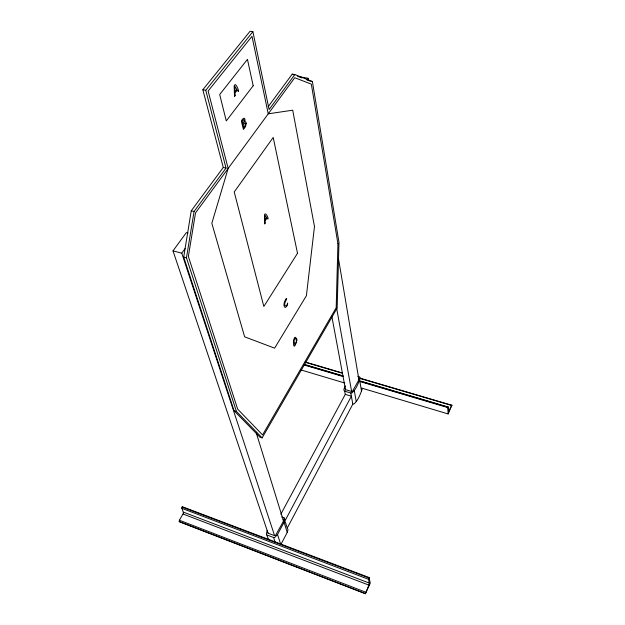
<?xml version="1.0" encoding="UTF-8"?>
<svg xmlns="http://www.w3.org/2000/svg" width="625" height="625" viewBox="0 0 625 625"><rect width="100%" height="100%" fill="white"/><g stroke="black" fill="none" stroke-linecap="round" stroke-linejoin="round"><path stroke-width="0.94" d="M365.398 593.75L369.289 583.984L368.594 579.336L369.109 577.539L182.266 506.672L181.766 507.742L183.516 513.008L179.391 520.242L179.25 521.734L365.398 593.75L370.258 583.188L369.109 577.539M183.695 257.086L191.258 210.812L223.273 167.477L202.844 89.75L250.062 31.25L252.891 31.68L269.109 109.539L294.844 74.57L312.383 81.5L338.984 242.336L337.156 308.078L262.141 437.867L259.891 437.109L234.063 410.703L183.695 257.086L186.461 257.82L236.453 411.484L262.141 437.867M186.461 257.82L194.062 211.492L226.023 168.07L205.766 90.289L252.891 31.68M281.656 516.984L284.078 517.867L284.875 519.445L284.078 522.234L277.531 534.516L280.805 544.625L287.234 532.445L288.016 529.68L287.219 528.117L352.812 404.117L353.938 403.984C358.234 400.398 360.227 394.336 362.156 389.242M345.406 385.875L343.922 389.156L343.984 390.477L344.672 391.172L350.797 393.023L351.945 392.883C356.289 389.281 358.328 383.18 360.289 378.062L359.469 376.797L357.734 376.281M267.125 530.609L266.375 534.164L268.633 539.625M448.148 413.938L451.867 405.125L448.703 411.547L448.125 406.852L447.727 407.539L448.148 413.938L361.562 388.047M280.844 514.18L345.273 394.367L344.672 391.172M277.531 534.516L274.836 537.359L273.586 537.492L267.078 535.039M274.555 535.547L181.773 253.172L185.094 248.578M306.922 79.812L308.055 78.242L300.008 76.875M268.047 533.109L173 250.875L186.336 232.609L188.07 233.047M268.156 106.711L292.227 74.133L294.844 74.57M310.695 81.211L312.383 81.5M202.844 89.75L205.766 90.289M223.273 167.477L226.023 168.07M191.258 210.812L194.062 211.492M173 250.875L181.773 253.172M305.539 362.102L341.914 372.828M359.641 378.055L451.984 405.289M305.055 362.211L342.398 373.227M360.133 378.461L451.633 405.453M304.781 364.539L342.977 375.852M360.68 381.094L448.25 407.023M304.289 364.656L343.453 376.258M360.234 381.227L447.883 407.195M304.102 364.977L343.273 376.586M360.062 381.562L447.727 407.539M301.055 369.953L344.805 383.039M345.273 394.367L351.383 396.219L284.984 520.828L284.078 517.867M234.063 410.703L236.453 411.484M182.031 507.055L368.906 577.969M181.781 508.312L368.594 579.336M183.492 512.164L369.367 583.102M183.117 514.039L368.906 585.117M179.391 520.242L365.664 592.164M179.141 521.5L365.352 593.523M292.227 74.133L293.984 74.82M297.516 76.211L301.914 77.945M307.203 80.023L309.844 81.062M358.664 378.297L358.773 380.078L352.516 391.227L351.625 391.484L345.5 389.641L345.102 388.992M283.102 519.688L283.5 520.477L283.102 521.875L275.562 535.344L274.586 535.633L268.07 533.188L267.68 532.383M273.586 537.492L275.102 542.078M284.078 522.234L287.234 532.445M256.336 433.094L283.391 520.609M285.266 521.742L286.938 527.203M331.82 316.336L345.602 390.188M350.797 393.023L352.812 404.117M336.523 307.508L351.719 392.023M354.281 390.508L356.242 401.617M308.055 78.242L308.383 80.164M338.516 258.836L359.141 381.094M359.695 380.352L361.57 391.523M284.688 303.234C284.047 307.195 287.414 306.383 287.578 303.031C288.031 304.602 286.703 306.828 285.266 307.461L284.969 307.352C281.023 304.211 290.445 291.562 284.688 303.234M337.93 243.719L336.188 307.734L262.562 434.922L237.656 409.109L188.359 256.422L195.516 212.898L294.75 77.719L311.336 84.156L337.93 243.719M296.398 340.516L296.383 341.078A2.359 0.906 -74 0 1 295.984 342.75L294.867 344.812L293.852 340.469L295.062 338.664A2.562 0.984 -74 0 1 295.797 338.477L296.398 340.516M246.25 123.539L245.438 126.797L243.43 129.445L241.445 121.461C241.266 119.625 244.977 116.188 244.984 119.797A2.359 1.102 -79.8 0 1 244.641 121.891L245.875 122.008L246.25 123.539M235.125 95.602L234.492 96.617L234.18 85.711L235.094 84.555C236.977 84.609 240.602 95.172 237.172 90.18L235.039 92.922L235.125 95.602M296.953 339.938C291.992 358.492 292.805 328.609 296.953 339.938M265.156 223.039L264.617 224.008L264.492 214.984C265.57 210.312 270.328 222.281 266.945 218.117L265.125 220.82L265.156 223.039M244.297 120.797L242.891 123.852L242.227 121.039L243.773 119.461L244.297 120.797M314.477 226.461L306.406 295.711L274.609 348.164L244.633 336.82L211.836 223.266L228.148 168.438L208.133 91.008L251.984 36.312L268.242 113.82L292.711 110.195L314.477 226.461M245.516 124.453L243.82 127.812L243.109 124.773L244.891 122.93L245.516 124.453M297.508 253.281L263.836 306.484L234.227 191.953L273.203 137.461L297.508 253.281M266.625 217.594L265.094 219.859L265.031 215.227L266.625 217.594M253.195 85.766L226.273 120.93L219.695 94.523L247.445 59.352L253.195 85.766M236.773 89.469L234.992 91.758L234.828 86.164L236.773 89.469"/></g></svg>
